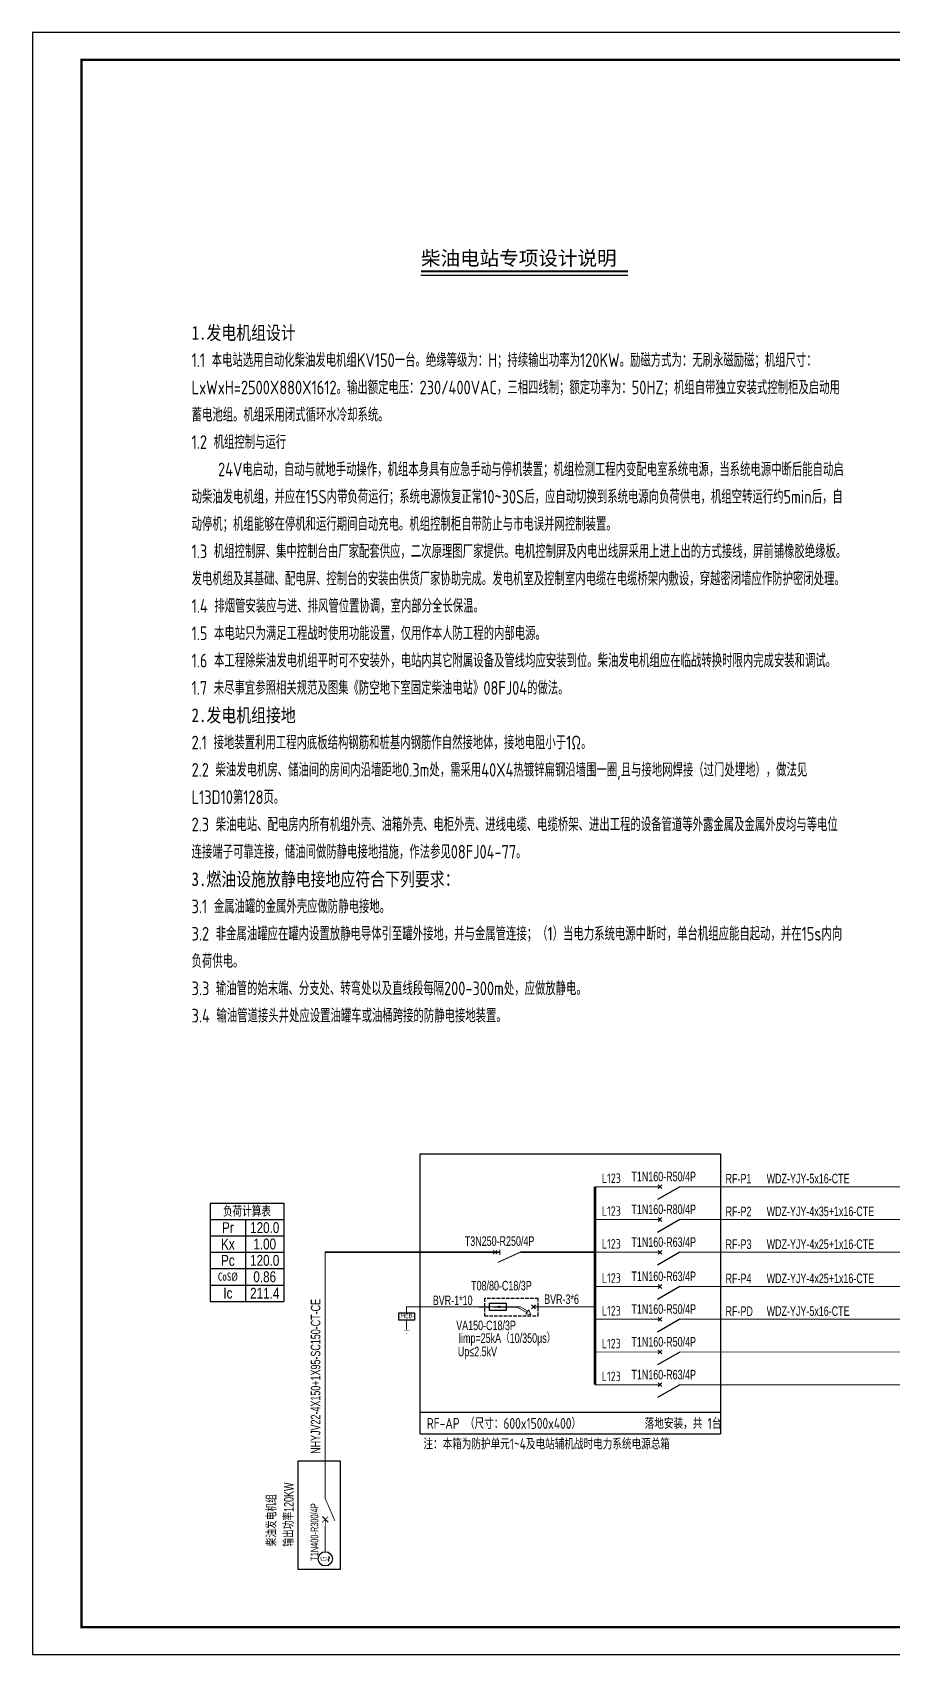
# Model space of a CAD drawing. Extents: x 1680526 to 2359975, y 920307 to 3738831.
# Drawn here: x 1784381 to 1815906, y 920307 to 979707 of the extents above; entities that cross this region are included whole.
import ezdxf
from ezdxf.enums import TextEntityAlignment as Align

# ---------------------------------------------------------------- set-up
doc = ezdxf.new("R2010")
doc.units = 0
doc.header["$LTSCALE"] = 1000
doc.linetypes.add('CONTINOUS', pattern=[0])
doc.linetypes.add('DASH', pattern=[0.35, 0.25, -0.1])
for name, color, linetype in [('A', 3, 'Continuous'), ('AB', 1, 'Continuous'), ('DIM_SYMB', 3, 'Continuous'), ('ECA_TK', 7, 'Continuous'), ('ELEMENT', 3, 'Continuous'), ('EQUIP-动力', 3, 'Continuous'), ('EQUIP-箱柜', 3, 'Continuous'), ('GDXT', 7, 'Continuous'), ('SIG_TEXT', 53, 'Continuous'), ('TEL_TEXT', 7, 'Continuous'), ('tk', 7, 'Continuous'), ('WIRE-母线', 6, 'Continuous'), ('WIRE-系统', 4, 'Continuous'), ('电气', 3, 'Continuous'), ('系统字体', 3, 'Continuous')]:
    doc.layers.add(name, color=color, linetype=linetype)
doc.styles.add('_TEL_DIM', font='TSSDENG', dxfattribs={"width": 0.8, "height": 3.5, "bigfont": 'TSSDCHN'})
doc.styles.add('BZHZ', font='bzxw.shx', dxfattribs={"width": 0.8, "bigfont": 'bzhz.shx'})
doc.styles.add('HZ', font='')
doc.styles.get("Standard").update_dxf_attribs({"font": 'GBENOR', "bigfont": 'GBCBIG'})
doc.styles.add('TYDG_02', font='TSSDENG', dxfattribs={"width": 0.8, "bigfont": 'TSSDCHN'})
doc.styles.add('宋体', font='bzxw.shx', dxfattribs={"width": 0.8, "bigfont": 'bzhz.shx'})
doc.styles.add('探索者', font='TSSDENG.shx', dxfattribs={"width": 0.8, "height": 350, "bigfont": 'TSSDCHN.shx'})
doc.styles.add('电气', font='tssdeng.shx', dxfattribs={"width": 0.8, "bigfont": 'tssdchn.shx'})
doc.styles.add('黑体', font='simhei.ttf', dxfattribs={"height": 10})
doc.styles.get('HZ').set_extended_font_data('SimSun')

# ---------------------------------------------------------------- blocks, each defined once
blk = doc.blocks.new('10B_A1E图框')
at = {"layer": 'ECA_TK'}
blk.add_lwpolyline([(0, 0), (841, 0), (841, 594), (0, 594)], close=True, dxfattribs=at)
at = {"layer": 'ECA_TK', "const_width": 0.8}
blk.add_lwpolyline([(831, 10), (831, 584), (18, 584), (18, 10)], close=True, dxfattribs=at)
blk = doc.blocks.new('$equip$00001812')
blk.add_circle((0, 0), 0.5)
for centre, radius, start, end in [((-0.07, -0.27), 0.0768, 17.2272, 184.2164), ((0.07, -0.23), 0.0769, 197.2591, 5.1179)]:
    blk.add_arc(centre, radius, start, end)
at = {"color": 7, "style": '_TEL_DIM'}
blk.add_attdef('$TEXT$', text='', height=0.4, dxfattribs=at).set_placement((0, 0.12), align=Align.MIDDLE_CENTER)
at = {"color": 7, "style": '_TEL_DIM', "flags": 1}
blk.add_attdef('A', text='', height=0.00002, dxfattribs=at).set_placement((0, 0), align=Align.MIDDLE_CENTER)
blk = doc.blocks.new('QF102')
at = {"layer": 'A', "color": 3}
for p, q in [((0, -10), (-4.91, -1.5)), ((-0.71, -3.21), (0.71, -1.79)), ((-0.71, -1.79), (0.71, -3.21))]:
    blk.add_line(p, q, dxfattribs=at)
at = {"layer": 'A', "color": 3, "const_width": 0.3}
for points in [[(0, 0), (0, -2.5)], [(0, -10), (0, -12.5)]]:
    blk.add_lwpolyline(points, dxfattribs=at)
at = {"layer": 'AB', "color": 3, "width": 0.6, "flags": 9}
blk.add_attdef('QF', text='', height=3.99, dxfattribs=at).set_placement((5, -7.45), align=Align.MIDDLE)
blk = doc.blocks.new('$element$00000390')
at = {"const_width": 0.0233}
for points in [[(0, 0), (0, -0.38)], [(-0.25, -0.38), (0.25, -0.38)], [(-0.19, -0.5), (0.19, -0.5)], [(-0.06, -0.63), (0.06, -0.63)]]:
    blk.add_lwpolyline(points, dxfattribs=at)
at = {"flags": 9}
blk.add_attdef('S', (0, 0), '', height=0.00000667, dxfattribs=at)
blk = doc.blocks.new('_M17')
for p, q in [((-0.1, -0.717), (-0.1, -0.283)), ((-0.1, -0.283), (0.1, -0.283)), ((0, -0.383), (0, -0.717)), ((0.1, -0.283), (0.1, -0.717)), ((0.1, -0.717), (-0.1, -0.717))]:
    blk.add_line(p, q)
for points in [[(0, 0), (0, -0.283)], [(0, -0.717), (0, -1)]]:
    blk.add_lwpolyline(points)
for points in [[(-0.033, -0.567), (0.033, -0.567), (0, -0.367), (0.033, -0.567)], [(0.033, -0.567), (0, -0.367), (-0.033, -0.567), (0.033, -0.567)], [(0, -0.367), (-0.033, -0.567), (0.033, -0.567), (0, -0.367)]]:
    blk.add_solid(points)
at = {"width": 0.8, "flags": 9}
blk.add_attdef('S', (0.25, -0.5), '', height=0.2, dxfattribs=at)
blk = doc.blocks.new('$element_U$00000023')
at = {"lineweight": 15}
for points in [[(-0.168, 0), (-0.168, 0), (-0.006, 0), (-0.006, 0)], [(-0.048, -0.047), (-0.048, -0.047), (0.048, 0.047), (0.048, 0.047)], [(-0.047, 0.048), (-0.047, 0.048), (0.047, -0.048), (0.047, -0.048)]]:
    blk.add_open_spline(points, degree=3, dxfattribs=at)
for points, knots in [([(0.141, -0.106), (0.141, -0.106), (0.328, 0), (0.328, 0), (0.328, 0), (0.328, 0), (0.599, 0), (0.47, 0)], [0, 0, 0, 0, 0.5, 0.5, 0.5, 0.5, 0.7147567, 0.7147567, 0.7147567, 0.7147567]), ([(0.168, -0.141), (0.168, -0.141), (0.415, 0), (0.415, 0), (0.415, 0), (0.415, 0), (0.415, 0), (0.415, 0)], [0, 0, 0, 0, 0.5, 0.5, 0.5, 0.5, 1, 1, 1, 1])]:
    blk.add_open_spline(points, degree=3, knots=knots, dxfattribs=at)
at = {"lineweight": 5}
blk.add_open_spline([(0.117, -0.074), (0.117, -0.074), (0.192, -0.173), (0.192, -0.173), (0.192, -0.173), (0.192, -0.173), (0.068, -0.192), (0.068, -0.192), (0.068, -0.192), (0.068, -0.192), (0.117, -0.074), (0.117, -0.074)], degree=3, knots=[0, 0, 0, 0, 0.333333, 0.333333, 0.333333, 0.333333, 0.666667, 0.666667, 0.666667, 0.666667, 1, 1, 1, 1], dxfattribs=at)
at = {"color": 7, "style": '_TEL_DIM', "flags": 1}
blk.add_attdef('S', text='', height=0.00000667, dxfattribs=at).set_placement((0, 0), align=Align.MIDDLE_CENTER)
blk = doc.blocks.new('*T69')
at = {"layer": '电气', "color": 0, "linetype": 'ByBlock', "lineweight": -2}
for p, q in [((0, 0), (2700, 0)), ((0, 0), (0, -3600)), ((2700, 0), (2700, -3600)), ((0, -600), (2700, -600)), ((1300, -600), (1300, -3600)), ((0, -1200), (2700, -1200)), ((0, -1800), (2700, -1800)), ((0, -2400), (2700, -2400)), ((0, -3000), (2700, -3000)), ((0, -3600), (2700, -3600))]:
    blk.add_line(p, q, dxfattribs=at)
at = {"layer": '电气', "color": 0, "attachment_point": 5}
for s, insert, char_height, width, style in [('{\\Fbzxw,bzhz|c134;\\W0.8;负荷计算表}', (1350, -300), 400, 2688, 'BZHZ'), ('{\\Fbzxw,bzhz|c134;Pr}', (650, -900), 400, 1288, 'BZHZ'), ('120.0', (2000, -900), 400, 1388, 'BZHZ'), ('Kx', (650, -1500), 400, 1288, 'BZHZ'), ('1.00', (2000, -1500), 400, 1388, 'BZHZ'), ('Pc', (650, -2100), 400, 1288, 'BZHZ'), ('120.0', (2000, -2100), 400, 1388, 'BZHZ'), ('{\\W0.8;CoS%%C}', (650, -2700), 300, 1288, 'HZ'), ('0.86', (2000, -2700), 400, 1388, 'BZHZ'), ('{\\Fbzxw,bzhz|c134;Ic}', (650, -3300), 400, 1288, 'BZHZ'), ('211.4', (2000, -3300), 400, 1388, 'BZHZ')]:
    blk.add_mtext(s, dxfattribs=dict(at, insert=insert, char_height=char_height, width=width, style=style))
blk = doc.blocks.new('$equip$00002534')
for p, q in [((-0.72, 0.66), (-0.72, 0)), ((0.72, 0.66), (-0.72, 0.66)), ((-0.72, 0), (0.72, 0)), ((0.72, 0), (0.72, 0.66))]:
    blk.add_line(p, q)
at = {"const_width": 0.05}
blk.add_lwpolyline([(-0.72, 0.66), (-0.72, 0), (0.72, 0), (0.72, 0.66), (-0.72, 0.66), (-0.72, 0)], dxfattribs=at)
for p in [(-0.72, 0.33), (0, 0.66), (0, 0), (0.72, 0.33)]:
    blk.add_point(p)
at = {"color": 7, "style": '_TEL_DIM'}
blk.add_attdef('$TEXT$', text='', height=0.4, dxfattribs=at).set_placement((0, 0.33), align=Align.MIDDLE_CENTER)
at = {"color": 7, "style": '_TEL_DIM', "flags": 1}
blk.add_attdef('A', text='', height=0.00002, dxfattribs=at).set_placement((0, 0), align=Align.MIDDLE_CENTER)

msp = doc.modelspace()

# ---------------------------------------------------------------- linework, layer by layer
at = {"layer": 'A', "color": 3, "linetype": 'CONTINOUS', "lineweight": -3}
msp.add_line((1795221.8, 925153.8), (1795008.5, 925367.1), dxfattribs=at)
at = {"layer": 'A', "color": 3, "linetype": 'CONTINOUS', "lineweight": -3, "const_width": 30.2}
for points in [[(1795115.2, 926014.6), (1795466, 925202.6)], [(1795217.4, 925362.6), (1795004.1, 925149.3)], [(1795008.5, 925367.1), (1795221.8, 925153.8)], [(1795115.2, 925009.1), (1795115.2, 925260.4)]]:
    msp.add_lwpolyline(points, dxfattribs=at)
at = {"layer": 'DIM_SYMB', "const_width": 70}
msp.add_lwpolyline([(1798620.5, 970956.9), (1806203.5, 970956.9)], dxfattribs=at)
at = {"layer": 'DIM_SYMB'}
msp.add_lwpolyline([(1798620.5, 970816.9), (1806203.5, 970816.9)], dxfattribs=at)
at = {"layer": 'ELEMENT', "const_width": 35}
for points in [[(1801132, 935038.9), (1801507, 935038.9)], [(1801403.6, 934968.2), (1801262.2, 935109.6)], [(1801262.2, 934968.2), (1801403.6, 935109.6)], [(1802632, 935038.9), (1802257, 935038.9), (1801432, 934663.9)], [(1801507, 935138.9), (1801507, 934938.9)]]:
    msp.add_lwpolyline(points, dxfattribs=at)
at = {"layer": 'ELEMENT', "linetype": 'DASH', "ltscale": 0.5}
msp.add_lwpolyline([(1800953.8, 933344.9), (1800953.8, 932710.8), (1802920.2, 932710.8), (1802920.2, 933344.9)], close=True, dxfattribs=at)
at = {"layer": 'GDXT', "color": 3, "linetype": 'CONTINOUS', "lineweight": -3, "const_width": 35}
msp.add_lwpolyline([(1795115.2, 925009.1), (1795115.2, 924071.1)], dxfattribs=at)
at = {"layer": 'WIRE-母线', "const_width": 100}
msp.add_lwpolyline([(1804997.9, 937438.9), (1804996.3, 930185.8)], dxfattribs=at)
at = {"layer": 'WIRE-系统', "linetype": 'CONTINOUS'}
for points, const_width in [([(1807386.8, 937438.9), (1804997.4, 937438.9)], 33.2), ([(1808106.8, 937438.9), (1816594, 937438.9)], 33.2), ([(1807386.8, 936238.9), (1804997.4, 936238.9)], 33.2), ([(1808106.8, 936238.9), (1816594, 936238.9)], 33.2), ([(1802257, 935038.9), (1804993.5, 935038.9)], 60), ([(1807386.8, 935038.9), (1804997.4, 935038.9)], 33.2), ([(1808106.8, 935038.9), (1816594, 935038.9)], 33.2), ([(1807386.8, 933785.8), (1804997.4, 933785.8)], 33.2), ([(1808106.8, 933785.8), (1816594, 933785.8)], 33.2), ([(1807386.8, 932585.8), (1804996.7, 932585.8)], 33.2), ([(1808106.2, 932585.8), (1816593.4, 932585.8)], 33.2), ([(1807386.8, 931385.8), (1804996, 931385.8)], 33.2), ([(1808105.5, 931385.8), (1816592.7, 931385.8)], 33.2), ([(1807386.8, 930185.8), (1804995.3, 930185.8)], 33.2), ([(1808104.8, 930185.8), (1816592, 930185.8)], 33.2)]:
    msp.add_lwpolyline(points, dxfattribs=dict(at, const_width=const_width))
msp.add_lwpolyline([(1795115.2, 926014.6, 35, 35, 0), (1795115.2, 935038.9, 60, 60, 0), (1801507, 935038.9, 60, 60, 0)], format="xyseb", dxfattribs=at)
at = {"layer": 'WIRE-系统', "const_width": 30}
for points in [[(1801525.8, 933038.9), (1798093.6, 933038.9), (1798093.6, 932819.2)], [(1804991.4, 933038.9), (1802839.2, 933038.9)], [(1798093.6, 932186.4), (1798093.6, 932555.2)]]:
    msp.add_lwpolyline(points, dxfattribs=at)
at = {"layer": '电气', "color": 241}
for p, q in [((1798594.3, 928386), (1798594.3, 938638.9)), ((1798594.3, 938638.9), (1809593.8, 938638.9)), ((1809593.8, 938638.9), (1809593.8, 928386)), ((1798594.3, 929185.8), (1809593.8, 929185.8)), ((1798594.3, 928386), (1809593.8, 928386))]:
    msp.add_line(p, q, dxfattribs=at)
msp.add_lwpolyline([(1794119.1, 927396.4), (1795665.9, 927396.4), (1795665.9, 923418.4), (1794119.1, 923418.4)], close=True, dxfattribs=at)

# ---------------------------------------------------------------- block references
msp.add_blockref('*T69', (1790894.3, 936838.9))
at = {"layer": 'ELEMENT', "color": 3, "xscale": 96, "yscale": 96, "zscale": 96, "rotation": 90}
for p in [(1807146.8, 937438.9), (1807146.8, 936238.9), (1807146.8, 935038.9), (1807146.8, 933785.8), (1807146.2, 932585.8), (1807145.5, 931385.8), (1807144.8, 930185.8)]:
    msp.add_blockref('QF102', p, dxfattribs=at)
at = {"layer": 'ELEMENT', "xscale": 1395, "yscale": 1395, "zscale": 1395, "rotation": 90}
msp.add_blockref('_M17', (1800742.5, 933039.5), dxfattribs=at)
at = {"layer": 'ELEMENT'}
for name, p, xscale, yscale, zscale in [('$element_U$00000023', (1802747.8, 933038.9), -1500, 1500, 1500), ('$element$00000390', (1798093.6, 932355.2), 450, 450, 450)]:
    msp.add_blockref(name, p, dxfattribs=dict(at, xscale=xscale, yscale=yscale, zscale=zscale))
at = {"layer": 'EQUIP-动力', "color": 3, "lineweight": -3, "xscale": 520, "yscale": 520, "zscale": 520, "rotation": 90}
msp.add_blockref('$equip$00001812', (1795115.2, 923811.1), dxfattribs=at).add_auto_attribs({'$TEXT$': 'G'})
at = {"layer": 'EQUIP-箱柜', "color": 3}
ref = msp.add_blockref('$equip$00002534', (1798093.6, 932819.2), dxfattribs=dict(at, xscale=-400, yscale=400, zscale=400, rotation=180))
ref.add_attrib('$TEXT$', 'MEB', dxfattribs={"layer": '0', "color": 7, "height": 160, "style": '_TEL_DIM'}).set_placement((1798093.6, 932704.3), align=Align.MIDDLE_CENTER)
at = {"layer": 'tk', "xscale": 100, "yscale": 100, "zscale": 100}
msp.add_blockref('10B_A1E图框', (1784380.5, 920307), dxfattribs=at)

# ---------------------------------------------------------------- texts
at = {"layer": 'DIM_SYMB', "color": 7, "style": '黑体'}
msp.add_text('柴油电站专项设计说明', height=525.74, dxfattribs=at).set_placement((1798620.5, 971179.6))
at = {"layer": 'ELEMENT', "flags": 9}
msp.add_attdef('S', (1801132, 935038.9), '断路器', height=0.01, rotation=90, dxfattribs=at)
at = {"layer": 'SIG_TEXT'}
for s, height, style, width, p in [('T1N160-R50/4P', 350, '宋体', 0.7, (1806334, 937637.4)), ('RF-P1', 350, '宋体', 0.7, (1809785.6, 937558.9)), ('WDZ-YJY-5x16-CTE', 350, '宋体', 0.7, (1811291.1, 937562)), ('T1N160-R80/4P', 350, '宋体', 0.7, (1806334, 936437.4)), ('RF-P2', 350, '宋体', 0.7, (1809785.6, 936358.9)), ('WDZ-YJY-4x35+1x16-CTE', 350, '宋体', 0.7, (1811291.1, 936362)), ('T3N250-R250/4P', 350, '宋体', 0.7, (1800227.5, 935273.1)), ('T1N160-R63/4P', 350, '宋体', 0.7, (1806334, 935237.4)), ('RF-P3', 350, '宋体', 0.7, (1809785.6, 935158.9)), ('WDZ-YJY-4x25+1x16-CTE', 350, '宋体', 0.7, (1811291.1, 935162)), ('T08/80-C18/3P', 350, '宋体', 0.7, (1800459.7, 933641.3)), ('T1N160-R63/4P', 350, '宋体', 0.7, (1806333.9, 933984.3)), ('RF-P4', 350, '宋体', 0.7, (1809785.5, 933905.8)), ('WDZ-YJY-4x25+1x16-CTE', 350, '宋体', 0.7, (1811291.1, 933908.9)), ('BVR-1*10', 350, '宋体', 0.7, (1799055, 933103.8)), ('BVR-3*6', 350, '宋体', 0.7, (1803135.9, 933145.8)), ('T1N160-R50/4P', 350, '宋体', 0.7, (1806334, 932784.3)), ('RF-PD', 350, '宋体', 0.7, (1809785.6, 932705.8)), ('WDZ-YJY-5x16-CTE', 350, '宋体', 0.7, (1811291.1, 932708.9)), ('VA150-C18/3P ', 350, '宋体', 0.7, (1799913.4, 932186.7)), ('Iimp=25kA（10/350μs）', 350, '宋体', 0.7, (1800000.1, 931720.6)), ('Up≤2.5kV ', 350, '宋体', 0.7, (1799972.6, 931228.1)), ('T1N160-R50/4P', 350, '宋体', 0.7, (1806334.5, 931584.3)), ('T1N160-R63/4P', 350, '宋体', 0.7, (1806333.8, 930384.3)), ('RF-AP （尺寸：600x1500x400）            落地安装，共 1台 ', 400, 'TYDG_02', 0.8, (1798835.3, 928570.6)), ('注：本箱为防护单元1~4及电站辅机战时电力系统电源总箱', 400, 'TYDG_02', 0.8, (1798709.7, 927819.8))]:
    msp.add_text(s, height=height, dxfattribs=dict(at, style=style, width=width)).set_placement(p)
at = {"layer": 'SIG_TEXT', "style": '宋体', "width": 0.7}
for s, height, p in [('NHYJV22-4X150+1X95-SC150-CT-CE', 350, (1794933.4, 927657)), ('输出功率120KW', 350, (1793953.3, 924257.8)), ('柴油发电机组', 350, (1793327.6, 924269.6)), ('T1N400-R300/4P', 280, (1794857.8, 923738.4))]:
    msp.add_text(s, height=height, rotation=90, dxfattribs=at).set_placement(p)
at = {"layer": 'TEL_TEXT', "insert": (1790214.5, 968956.7), "char_height": 500, "width": 23932.301, "attachment_point": 1, "line_spacing_factor": 1.2, "style": '电气'}
msp.add_mtext('\\A1;{\\fSimHei|b0|i0|c134|p49;\\C3;1.发电机组设计\\P\\Ftssdeng,tssdchn|c134;\\C0;1.1 本电站选用自动化柴油发电机组\\C1;KV150\\C0;一台。绝缘等级为：H；持续输出功率为\\C1;120KW\\C0;。励磁方式为：无刷永磁励磁；机组尺寸：LxWxH=2500X880X1612。输出额定电压：230/400VAC，三相四线制；额定功率为：50HZ；机组自带独立安装式控制柜及启动用蓄电池组。机组采用闭式循环水冷却系统。\\P1.2 机组控制与运行\\P    24V电启动，自动与就地手动操作，机组本身具有应急手动与停机装置；机组检测工程内变配电室系统电源，当系统电源中断后能自动启动柴油发电机组，并应在15S内带负荷运行；系统电源恢复正常10~30S后，应自动切换到系统电源向负荷供电，机组空转运行约5min后，自动停机；机组能够在停机和运行期间自动充电。机组控制柜自带防止与市电误并网控制装置。\\P1.3 机组控制屏、集中控制台由厂家配套供应，二次原理图厂家提供。电机控制屏及内电出线屏采用上进上出的方式接线，屏前铺橡胶绝缘板。发电机组及其基础、配电屏、控制台的安装由供货厂家协助完成。发电机室及控制室内电缆在电缆桥架内敷设，穿越密闭墙应作防护密闭处理。\\P1.4 排烟管安装应与进、排风管位置协调，室内部分全长保温。\\P1.5 本电站只为满足工程战时使用功能设置，仅用作本人防工程的内部电源。\\P1.6 本工程除柴油发电机组平时可不安装外，电站内其它附属设备及管线均应安装到位。柴油发电机组应在临战转换时限内完成安装和调试。\\P1.7 未尽事宜参照相关规范及图集《防空地下室固定柴油电站》08FJ04的做法。\\P\\fSimHei|b0|i0|c134|p49;\\C3;2.发电机组接地\\P\\Ftssdeng,tssdchn|c134;\\H0.99997x;\\C0;2.1 接地装置利用工程内底板结构钢筋和桩基内钢筋作自然接地体，接地电阻小于1Ω。\\H0.99998x;\\P2.2 柴油发电机房、储油间的房间内沿墙距地0.3m处，需采用40X4热镀锌扁钢沿墙围一圈,且与接地网焊接（过门处埋地），做法见L13D10第128页。\\P2.3 柴油电站、配电房内所有机组外壳、油箱外壳、电柜外壳、进线电缆、电缆桥架、进出工程的设备管道等外露金属及金属外皮均与等电位连接端子可靠连接，储油间做防静电接地措施，作法参见08FJ04-77。\\P\\fSimHei|b0|i0|c134|p49;\\H1.0001x;\\C3;3.燃油设施放静电接地应符合下列要求：\\Ftssdeng,tssdchn|c134;\\H0.99995x;\\C0;\\P3.1 金属油罐的金属外壳应做防静电接地。\\P3.2 非金属油罐应在罐内设置放静电导体引至罐外接地，并与金属管连接；（1）当电力系统电源中断时，单台机组应能自起动，并在15s内向负荷供电。\\P3.3 输油管的始末端、分支处、转弯处以及直线段每隔200-300m处，应做放静电。\\P3.4 输油管道接头井处应设置油罐车或油桶跨接的防静电接地装置。}', dxfattribs=at)
at = {"layer": '系统字体', "color": 43, "style": '探索者', "width": 0.8}
for p in [(1805251.6, 937573.6), (1805251.6, 936373.6), (1805251.6, 935173.6), (1805251.6, 933920.5), (1805250.9, 932720.5), (1805250.2, 931520.5), (1805249.5, 930320.5)]:
    msp.add_text('L123', height=350, dxfattribs=at).set_placement(p)

doc.saveas('drawing.dxf')
